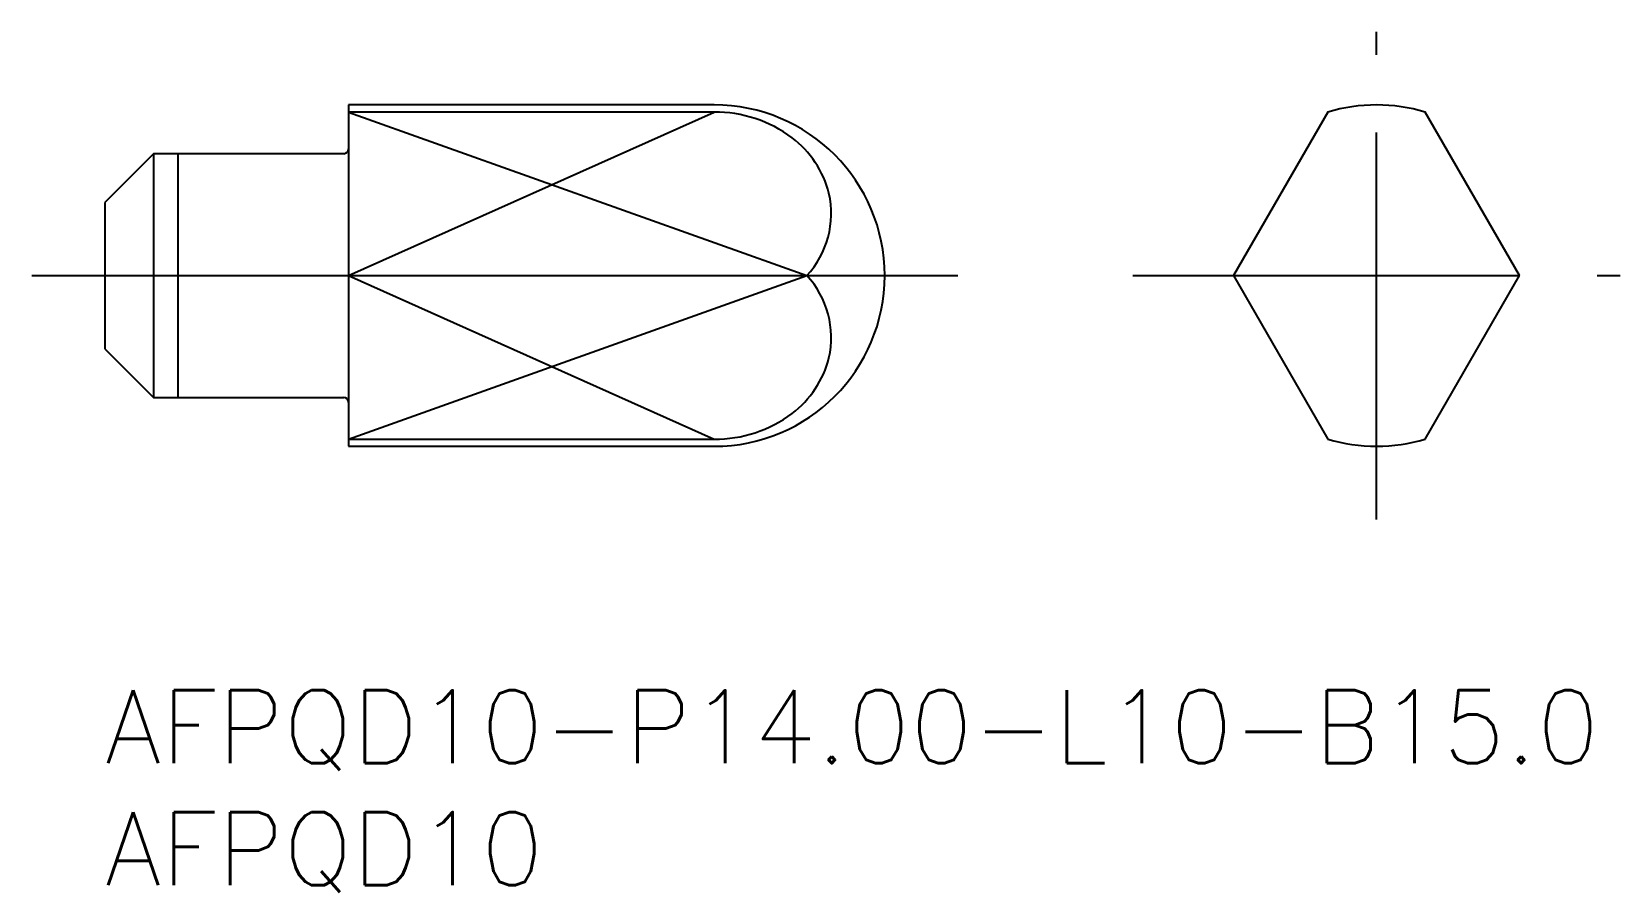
# Model space of a CAD drawing. Extents: x -3 to 62.2, y -8.3 to 27.
import ezdxf

# ---------------------------------------------------------------- set-up
doc = ezdxf.new("R2010")
doc.units = 0
doc.header["$LTSCALE"] = 0.5
doc.linetypes.add('CENTER', pattern=[50.8, 31.75, -6.35, 6.35, -6.35])
for name, color, linetype in [('MSM_CENTER', 1, 'CENTER'), ('MSM_CONTINUOUS', 7, 'CONTINUOUS'), ('MSM_NARROW', 5, 'CONTINUOUS'), ('MSM_PART_NUMBER', 7, 'CONTINUOUS')]:
    doc.layers.add(name, color=color, linetype=linetype)
doc.styles.get("Standard").update_dxf_attribs({"font": 'txt.shx', "height": 1, "bigfont": 'bigfont.shx'})

# ---------------------------------------------------------------- blocks, each defined once
blk = doc.blocks.new('*U13')
at = {"layer": 'MSM_PART_NUMBER'}
blk.add_text('AFPQD10-P14.00-L10-B15.0', height=3, dxfattribs=at).set_placement((0, -3))
blk = doc.blocks.new('*U14')
at = {"layer": 'MSM_PART_NUMBER'}
blk.add_text('AFPQD10', height=3, dxfattribs=at).set_placement((0, -8))

msp = doc.modelspace()

# ---------------------------------------------------------------- linework, layer by layer
at = {"layer": 'MSM_CENTER'}
for p, q in [((52.184, 7), (52.184, 27)), ((-3, 17), (35, 17)), ((42.184, 17), (62.184, 17))]:
    msp.add_line(p, q, dxfattribs=at)
at = {"layer": 'MSM_CONTINUOUS'}
for p, q in [((25, 24), (10, 24)), ((10, 24), (10, 10)), ((25, 23.708), (10, 23.708)), ((50.184, 23.708), (46.311, 17)), ((58.057, 17), (54.184, 23.708)), ((2, 22), (0, 20)), ((9.8, 22), (2, 22)), ((2, 22), (2, 12)), ((0, 20), (0, 14)), ((10, 17), (28.809, 17)), ((46.311, 17), (50.184, 10.292)), ((54.184, 10.292), (58.057, 17)), ((0, 14), (2, 12)), ((2, 12), (9.8, 12)), ((10, 10.292), (25, 10.292)), ((10, 10), (25, 10))]:
    msp.add_line(p, q, dxfattribs=at)
for centre, radius, start, end in [((25, 17), 7, 270, 90), ((25.027, 18.413), 5.295, 53.19415, 90.29369), ((52.184, 17), 7, 73.39845, 106.60155), ((9.8, 22.2), 0.2, 270, 0), ((25.718, 19.363), 4.121, 14.23763, 52.96901), ((26.07, 19.542), 3.736, 317.137, 12.90746), ((26.07, 14.458), 3.736, 347.09254, 42.863), ((25.718, 14.637), 4.121, 307.03099, 345.76237), ((9.8, 11.8), 0.2, 0, 90), ((25.027, 15.587), 5.295, 269.70631, 306.80585), ((52.184, 17), 7, 253.39845, 286.60155)]:
    msp.add_arc(centre, radius, start, end, dxfattribs=at)
at = {"layer": 'MSM_NARROW'}
for p, q in [((10, 23.708), (28.809, 17)), ((10, 17), (25, 23.708)), ((3, 22), (3, 12)), ((10, 10.292), (28.809, 17)), ((10, 17), (25, 10.292))]:
    msp.add_line(p, q, dxfattribs=at)

# ---------------------------------------------------------------- block references
at = {"layer": 'MSM_CONTINUOUS'}
for name in ['*U13', '*U14']:
    msp.add_blockref(name, (0, 0), dxfattribs=at)

doc.saveas('drawing.dxf')
